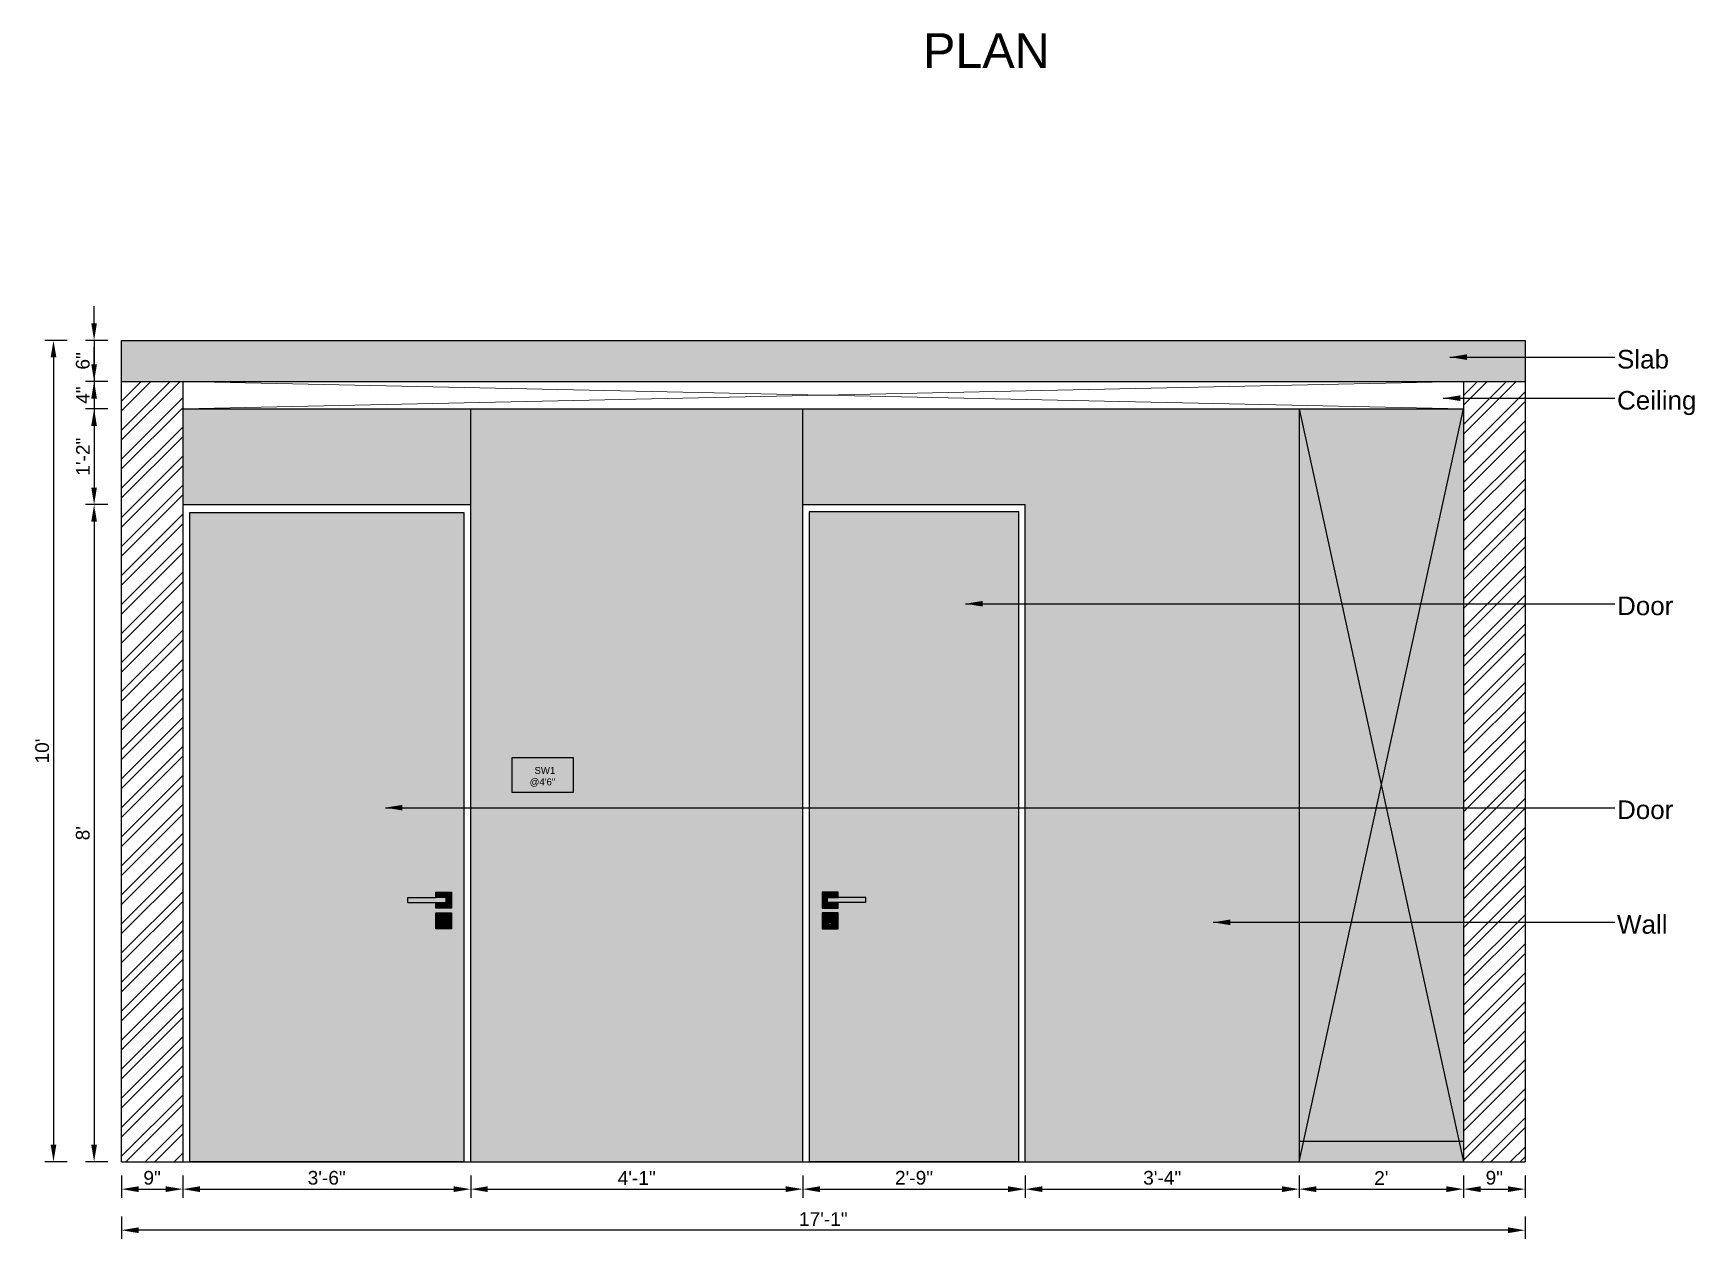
# Model space of a CAD drawing. Header units: inches. Extents: x 213 to 17763, y -4830 to 1802.
# Drawn here: x 6370.5 to 6613.2, y 914.1 to 1090.2 of the extents above; entities that cross this region are included whole.
import ezdxf

# ---------------------------------------------------------------- set-up
doc = ezdxf.new("R2010")
doc.units = ezdxf.units.IN
doc.header["$MEASUREMENT"] = 0
doc.linetypes.add('ACAD_ISO02W100', pattern=[15, 12, -3])
doc.linetypes.add('AUDIT_D_060311083008-3', pattern=[0])
for name, color, linetype in [('.', 30, 'Continuous'), ('Edges', 7, 'Continuous'), ('PDF3_Text', 1, 'Continuous')]:
    doc.layers.add(name, color=color, linetype=linetype)
doc.styles.add('_mm text style', font='arial.ttf')
doc.styles.add('PDF Arial', font='arial.ttf')
doc.styles.get("Standard").update_dxf_attribs({"font": 'arial.ttf'})
doc.dimstyles.new('ISO-25', dxfattribs={"dimtxt": 4.5, "dimasz": 2.5, "dimexe": 1.25, "dimexo": 0.625, "dimtad": 1, "dimdec": 0, "dimlunit": 4, "dimtxsty": 'Standard', "dimcen": 2.5, "dimadec": 0, "dimazin": 0, "dimtfac": 1, "dimtdec": 0, "dimtmove": 0, "dimatfit": 3, "dimfxl": 1, "dimarcsym": 0})

# ---------------------------------------------------------------- blocks, each defined once
blk = doc.blocks.new('*D417')
at = {"color": 0, "linetype": 'AUDIT_D_060311083008-3', "lineweight": -2, "transparency": 16777216}
for p, q in [((6379.38, 1047.82), (6379.38, 1050.32)), ((6379.38, 1045.32), (6379.38, 1039.32)), ((6379.38, 1036.82), (6379.38, 1034.32))]:
    blk.add_line(p, q, dxfattribs=at)
at = {"color": 0, "linetype": 'ACAD_ISO02W100', "lineweight": -2, "transparency": 16777216}
for p, q in [((6381.38, 1045.32), (6378.13, 1045.32)), ((6381.38, 1039.32), (6378.13, 1039.32))]:
    blk.add_line(p, q, dxfattribs=at)
at = {"color": 0, "transparency": 16777216}
for points in [[(6378.96, 1047.82), (6379.79, 1047.82), (6379.38, 1045.32)], [(6378.96, 1036.82), (6379.79, 1036.82), (6379.38, 1039.32)]]:
    blk.add_solid(points, dxfattribs=at)
at = {"layer": 'Defpoints', "color": 0, "transparency": 16777216}
for p in [(6383.38, 1045.32), (6379.38, 1039.32), (6383.38, 1039.32)]:
    blk.add_point(p, dxfattribs=at)
at = {"color": 0, "lineweight": 5, "transparency": 16777216, "insert": (6377.73, 1042.32), "char_height": 2, "attachment_point": 5, "rotation": 90}
blk.add_mtext('6"', dxfattribs=at)
blk = doc.blocks.new('*D418')
at = {"color": 0, "linetype": 'AUDIT_D_060311083008-3', "lineweight": -2, "transparency": 16777216}
for p, q in [((6379.38, 1041.82), (6379.38, 1044.32)), ((6379.38, 1039.32), (6379.38, 1035.32)), ((6379.38, 1032.82), (6379.38, 1030.32))]:
    blk.add_line(p, q, dxfattribs=at)
at = {"color": 0, "linetype": 'ACAD_ISO02W100', "lineweight": -2, "transparency": 16777216}
for p, q in [((6381.38, 1039.32), (6378.13, 1039.32)), ((6381.38, 1035.32), (6378.13, 1035.32))]:
    blk.add_line(p, q, dxfattribs=at)
at = {"color": 0, "transparency": 16777216}
for points in [[(6378.96, 1041.82), (6379.79, 1041.82), (6379.38, 1039.32)], [(6378.96, 1032.82), (6379.79, 1032.82), (6379.38, 1035.32)]]:
    blk.add_solid(points, dxfattribs=at)
at = {"layer": 'Defpoints', "color": 0, "transparency": 16777216}
for p in [(6383.38, 1039.32), (6379.38, 1035.32), (6388.38, 1035.32)]:
    blk.add_point(p, dxfattribs=at)
at = {"color": 0, "lineweight": 5, "transparency": 16777216, "insert": (6377.75, 1037.32), "char_height": 2, "attachment_point": 5, "rotation": 90}
blk.add_mtext('4"', dxfattribs=at)
blk = doc.blocks.new('*D419')
at = {"color": 0, "linetype": 'ACAD_ISO02W100', "lineweight": -2, "transparency": 16777216}
for p, q in [((6375.45, 1045.32), (6372.2, 1045.32)), ((6375.45, 925.32), (6372.2, 925.32))]:
    blk.add_line(p, q, dxfattribs=at)
at = {"color": 0, "linetype": 'AUDIT_D_060311083008-3', "lineweight": -2, "transparency": 16777216}
blk.add_line((6373.45, 1042.82), (6373.45, 927.82), dxfattribs=at)
at = {"color": 0, "transparency": 16777216}
for points in [[(6373.03, 1042.82), (6373.86, 1042.82), (6373.45, 1045.32)], [(6373.03, 927.82), (6373.86, 927.82), (6373.45, 925.32)]]:
    blk.add_solid(points, dxfattribs=at)
at = {"layer": 'Defpoints', "color": 0, "transparency": 16777216}
for p in [(6383.38, 1045.32), (6373.45, 925.32), (6381.38, 925.32)]:
    blk.add_point(p, dxfattribs=at)
at = {"color": 0, "lineweight": 5, "transparency": 16777216, "insert": (6371.8, 985.32), "char_height": 2, "attachment_point": 5, "rotation": 90}
blk.add_mtext("10'", dxfattribs=at)
blk = doc.blocks.new('*D420')
at = {"color": 0, "linetype": 'ACAD_ISO02W100', "lineweight": -2, "transparency": 16777216}
for p, q in [((6383.38, 923.32), (6383.38, 920.07)), ((6392.33, 923.32), (6392.33, 920.07))]:
    blk.add_line(p, q, dxfattribs=at)
at = {"color": 0, "linetype": 'AUDIT_D_060311083008-3', "lineweight": -2, "transparency": 16777216}
blk.add_line((6385.88, 921.32), (6389.83, 921.32), dxfattribs=at)
at = {"color": 0, "transparency": 16777216}
for points in [[(6385.88, 921.74), (6385.88, 920.9), (6383.38, 921.32)], [(6389.83, 921.74), (6389.83, 920.9), (6392.33, 921.32)]]:
    blk.add_solid(points, dxfattribs=at)
at = {"layer": 'Defpoints', "color": 0, "transparency": 16777216}
for p in [(6383.38, 925.32), (6392.33, 925.32), (6392.33, 921.32)]:
    blk.add_point(p, dxfattribs=at)
at = {"color": 0, "lineweight": 5, "transparency": 16777216, "insert": (6387.85, 922.97), "char_height": 2, "attachment_point": 5}
blk.add_mtext('9"', dxfattribs=at)
blk = doc.blocks.new('*D421')
at = {"color": 0, "linetype": 'ACAD_ISO02W100', "lineweight": -2, "transparency": 16777216}
for p, q in [((6383.38, 917.32), (6383.38, 914.07)), ((6588.38, 917.32), (6588.38, 914.07))]:
    blk.add_line(p, q, dxfattribs=at)
at = {"color": 0, "linetype": 'AUDIT_D_060311083008-3', "lineweight": -2, "transparency": 16777216}
blk.add_line((6585.88, 915.32), (6385.88, 915.32), dxfattribs=at)
at = {"color": 0, "transparency": 16777216}
for points in [[(6385.88, 915.74), (6385.88, 914.9), (6383.38, 915.32)], [(6585.88, 915.74), (6585.88, 914.9), (6588.38, 915.32)]]:
    blk.add_solid(points, dxfattribs=at)
at = {"layer": 'Defpoints', "color": 0, "transparency": 16777216}
for p in [(6383.38, 925.32), (6588.38, 925.32), (6383.38, 915.32)]:
    blk.add_point(p, dxfattribs=at)
at = {"color": 0, "lineweight": 5, "transparency": 16777216, "insert": (6485.88, 916.95), "char_height": 2, "attachment_point": 5}
blk.add_mtext('17\'-1"', dxfattribs=at)
blk = doc.blocks.new('fguhfg')
at = {"true_color": 0x939598, "transparency": 33554687}
h = blk.add_hatch(color=252, dxfattribs=at)
h.dxf.hatch_style = 1
h.paths.add_polyline_path([(31238.57, 9622.65), (31240.62, 9622.65), (31240.62, 9623.75), (31237.47, 9623.75), (31237.47, 9620.6), (31240.62, 9620.6), (31240.62, 9621.71), (31238.57, 9621.71)])
h = blk.add_hatch(color=252, dxfattribs=at)
h.dxf.hatch_style = 1
h.paths.add_polyline_path([(31238.57, 9622.65), (31238.57, 9621.71), (31240.62, 9621.71), (31246.12, 9621.71), (31246.12, 9622.65), (31240.62, 9622.65)])
h = blk.add_hatch(color=252, dxfattribs=at)
h.dxf.hatch_style = 1
h.paths.add_polyline_path([(31240.62, 9619.66), (31237.47, 9619.66), (31237.47, 9616.51), (31240.62, 9616.51)])
h.paths.add_polyline_path([(31239.36, 9617.14), (31238.73, 9617.14), (31238.73, 9618.53), (31238.73, 9619.03), (31238.95, 9619.03), (31238.95, 9619.28), (31239.14, 9619.28), (31239.14, 9619.03), (31239.36, 9619.03), (31239.36, 9618.53)], flags=16)
h.paths.add_polyline_path([(31239.31, 9618.37), (31239.2, 9618.25), (31239.2, 9617.33), (31238.88, 9617.33), (31238.88, 9618.25), (31238.77, 9618.37), (31238.73, 9618.53), (31238.77, 9618.68), (31238.88, 9618.8), (31238.95, 9618.82), (31238.95, 9618.69), (31238.95, 9618.36), (31238.95, 9617.77), (31239.14, 9617.77), (31239.14, 9618.36), (31239.14, 9618.69), (31239.14, 9618.82), (31239.2, 9618.8), (31239.31, 9618.68), (31239.36, 9618.53)], flags=0)
at = {"layer": 'Edges'}
for p, q in [((31240.62, 9623.75), (31237.47, 9623.75)), ((31237.47, 9623.75), (31237.47, 9620.6)), ((31238.57, 9621.71), (31238.57, 9622.65)), ((31238.57, 9622.65), (31240.62, 9622.65)), ((31240.62, 9621.71), (31238.57, 9621.71)), ((31240.62, 9622.65), (31240.62, 9623.75)), ((31246.12, 9622.65), (31240.62, 9622.65)), ((31240.62, 9620.6), (31240.62, 9621.71)), ((31246.12, 9621.71), (31240.62, 9621.71)), ((31246.12, 9621.71), (31246.12, 9622.65)), ((31237.47, 9620.6), (31240.62, 9620.6)), ((31240.62, 9619.66), (31237.47, 9619.66)), ((31237.47, 9619.66), (31237.47, 9616.51)), ((31238.95, 9619.03), (31238.73, 9619.03)), ((31238.73, 9619.03), (31238.73, 9618.53)), ((31238.73, 9618.53), (31238.77, 9618.68)), ((31238.77, 9618.37), (31238.73, 9618.53)), ((31238.73, 9618.53), (31238.73, 9617.14)), ((31238.77, 9618.68), (31238.88, 9618.8)), ((31238.88, 9618.25), (31238.77, 9618.37)), ((31238.85, 9618.53), (31238.88, 9618.62)), ((31238.88, 9618.43), (31238.85, 9618.53)), ((31238.88, 9618.8), (31238.95, 9618.82)), ((31238.88, 9618.62), (31238.95, 9618.69)), ((31238.88, 9618.43), (31238.95, 9618.36)), ((31239.14, 9619.28), (31238.95, 9619.28)), ((31238.95, 9619.03), (31238.95, 9619.28)), ((31238.95, 9619.03), (31238.95, 9618.82)), ((31238.95, 9618.82), (31238.95, 9618.69)), ((31238.95, 9618.69), (31238.95, 9618.36)), ((31238.95, 9618.36), (31238.95, 9617.77)), ((31239.14, 9619.03), (31239.14, 9619.28)), ((31239.36, 9619.03), (31239.14, 9619.03)), ((31239.14, 9618.82), (31239.14, 9619.03)), ((31239.14, 9618.82), (31239.2, 9618.8)), ((31239.14, 9618.69), (31239.14, 9618.82)), ((31239.14, 9618.36), (31239.14, 9618.69)), ((31239.21, 9618.62), (31239.14, 9618.69)), ((31239.14, 9618.36), (31239.21, 9618.43)), ((31239.14, 9617.77), (31239.14, 9618.36)), ((31239.2, 9618.8), (31239.31, 9618.68)), ((31239.31, 9618.37), (31239.2, 9618.25)), ((31239.21, 9618.62), (31239.23, 9618.53)), ((31239.23, 9618.53), (31239.21, 9618.43)), ((31239.31, 9618.68), (31239.36, 9618.53)), ((31239.36, 9618.53), (31239.31, 9618.37)), ((31239.36, 9619.03), (31239.36, 9618.53)), ((31239.36, 9618.53), (31239.36, 9617.14)), ((31240.62, 9616.51), (31240.62, 9619.66)), ((31237.47, 9616.51), (31240.62, 9616.51)), ((31238.73, 9617.14), (31239.36, 9617.14)), ((31238.88, 9617.33), (31238.88, 9618.25)), ((31239.2, 9617.33), (31238.88, 9617.33)), ((31239.14, 9617.77), (31238.95, 9617.77)), ((31239.2, 9618.25), (31239.2, 9617.33))]:
    blk.add_line(p, q, dxfattribs=at)
blk = doc.blocks.new('*D448')
at = {"color": 0, "linetype": 'ACAD_ISO02W100', "lineweight": -2, "transparency": 16777216}
for p, q in [((6392.33, 923.32), (6392.33, 920.07)), ((6434.38, 923.32), (6434.38, 920.07))]:
    blk.add_line(p, q, dxfattribs=at)
at = {"color": 0, "linetype": 'AUDIT_D_060311083008-3', "lineweight": -2, "transparency": 16777216}
blk.add_line((6394.83, 921.32), (6431.88, 921.32), dxfattribs=at)
at = {"color": 0, "transparency": 16777216}
for points in [[(6394.83, 921.74), (6394.83, 920.9), (6392.33, 921.32)], [(6431.88, 921.74), (6431.88, 920.9), (6434.38, 921.32)]]:
    blk.add_solid(points, dxfattribs=at)
at = {"layer": 'Defpoints', "color": 0, "transparency": 16777216}
for p in [(6392.33, 925.32), (6434.38, 925.32), (6434.38, 921.32)]:
    blk.add_point(p, dxfattribs=at)
at = {"color": 0, "transparency": 16777216, "insert": (6413.35, 922.97), "char_height": 2, "attachment_point": 5}
blk.add_mtext('3\'-6"', dxfattribs=at)
blk = doc.blocks.new('*D449')
at = {"color": 0, "linetype": 'ACAD_ISO02W100', "lineweight": -2, "transparency": 16777216}
for p, q in [((6434.38, 923.32), (6434.38, 920.07)), ((6482.88, 923.32), (6482.88, 920.07))]:
    blk.add_line(p, q, dxfattribs=at)
at = {"color": 0, "linetype": 'AUDIT_D_060311083008-3', "lineweight": -2, "transparency": 16777216}
blk.add_line((6436.88, 921.32), (6480.38, 921.32), dxfattribs=at)
at = {"color": 0, "transparency": 16777216}
for points in [[(6436.88, 921.74), (6436.88, 920.9), (6434.38, 921.32)], [(6480.38, 921.74), (6480.38, 920.9), (6482.88, 921.32)]]:
    blk.add_solid(points, dxfattribs=at)
at = {"layer": 'Defpoints', "color": 0, "transparency": 16777216}
for p in [(6434.38, 925.32), (6482.88, 925.32), (6482.88, 921.32)]:
    blk.add_point(p, dxfattribs=at)
at = {"color": 0, "transparency": 16777216, "insert": (6458.63, 922.95), "char_height": 2, "attachment_point": 5}
blk.add_mtext('4\'-1"', dxfattribs=at)
blk = doc.blocks.new('*D450')
at = {"color": 0, "linetype": 'ACAD_ISO02W100', "lineweight": -2, "transparency": 16777216}
for p, q in [((6482.88, 923.32), (6482.88, 920.07)), ((6515.38, 923.32), (6515.38, 920.07))]:
    blk.add_line(p, q, dxfattribs=at)
at = {"color": 0, "linetype": 'AUDIT_D_060311083008-3', "lineweight": -2, "transparency": 16777216}
blk.add_line((6485.38, 921.32), (6512.88, 921.32), dxfattribs=at)
at = {"color": 0, "transparency": 16777216}
for points in [[(6485.38, 921.74), (6485.38, 920.9), (6482.88, 921.32)], [(6512.88, 921.74), (6512.88, 920.9), (6515.38, 921.32)]]:
    blk.add_solid(points, dxfattribs=at)
at = {"layer": 'Defpoints', "color": 0, "transparency": 16777216}
for p in [(6482.88, 925.32), (6515.38, 925.32), (6515.38, 921.32)]:
    blk.add_point(p, dxfattribs=at)
at = {"color": 0, "transparency": 16777216, "insert": (6499.13, 922.97), "char_height": 2, "attachment_point": 5}
blk.add_mtext('2\'-9"', dxfattribs=at)
blk = doc.blocks.new('*D451')
at = {"color": 0, "linetype": 'ACAD_ISO02W100', "lineweight": -2, "transparency": 16777216}
for p, q in [((6515.38, 923.32), (6515.38, 920.07)), ((6555.38, 923.32), (6555.38, 920.07))]:
    blk.add_line(p, q, dxfattribs=at)
at = {"color": 0, "linetype": 'AUDIT_D_060311083008-3', "lineweight": -2, "transparency": 16777216}
blk.add_line((6517.88, 921.32), (6552.88, 921.32), dxfattribs=at)
at = {"color": 0, "transparency": 16777216}
for points in [[(6517.88, 921.74), (6517.88, 920.9), (6515.38, 921.32)], [(6552.88, 921.74), (6552.88, 920.9), (6555.38, 921.32)]]:
    blk.add_solid(points, dxfattribs=at)
at = {"layer": 'Defpoints', "color": 0, "transparency": 16777216}
for p in [(6515.38, 925.32), (6555.38, 925.32), (6555.38, 921.32)]:
    blk.add_point(p, dxfattribs=at)
at = {"color": 0, "transparency": 16777216, "insert": (6535.38, 922.97), "char_height": 2, "attachment_point": 5}
blk.add_mtext('3\'-4"', dxfattribs=at)
blk = doc.blocks.new('*D452')
at = {"color": 0, "linetype": 'ACAD_ISO02W100', "lineweight": -2, "transparency": 16777216}
for p, q in [((6555.38, 923.32), (6555.38, 920.07)), ((6579.38, 923.32), (6579.38, 920.07))]:
    blk.add_line(p, q, dxfattribs=at)
at = {"color": 0, "linetype": 'AUDIT_D_060311083008-3', "lineweight": -2, "transparency": 16777216}
blk.add_line((6557.88, 921.32), (6576.88, 921.32), dxfattribs=at)
at = {"color": 0, "transparency": 16777216}
for points in [[(6557.88, 921.74), (6557.88, 920.9), (6555.38, 921.32)], [(6576.88, 921.74), (6576.88, 920.9), (6579.38, 921.32)]]:
    blk.add_solid(points, dxfattribs=at)
at = {"layer": 'Defpoints', "color": 0, "transparency": 16777216}
for p in [(6555.38, 925.32), (6579.38, 925.32), (6579.38, 921.32)]:
    blk.add_point(p, dxfattribs=at)
at = {"color": 0, "transparency": 16777216, "insert": (6567.38, 922.95), "char_height": 2, "attachment_point": 5}
blk.add_mtext("2'", dxfattribs=at)
blk = doc.blocks.new('*D453')
at = {"color": 0, "linetype": 'ACAD_ISO02W100', "lineweight": -2, "transparency": 16777216}
for p, q in [((6579.38, 923.32), (6579.38, 920.07)), ((6588.38, 923.32), (6588.38, 920.07))]:
    blk.add_line(p, q, dxfattribs=at)
at = {"color": 0, "linetype": 'AUDIT_D_060311083008-3', "lineweight": -2, "transparency": 16777216}
blk.add_line((6581.88, 921.32), (6585.88, 921.32), dxfattribs=at)
at = {"color": 0, "transparency": 16777216}
for points in [[(6581.88, 921.74), (6581.88, 920.9), (6579.38, 921.32)], [(6585.88, 921.74), (6585.88, 920.9), (6588.38, 921.32)]]:
    blk.add_solid(points, dxfattribs=at)
at = {"layer": 'Defpoints', "color": 0, "transparency": 16777216}
for p in [(6579.38, 925.32), (6588.38, 925.32), (6588.38, 921.32)]:
    blk.add_point(p, dxfattribs=at)
at = {"color": 0, "transparency": 16777216, "insert": (6583.88, 922.97), "char_height": 2, "attachment_point": 5}
blk.add_mtext('9"', dxfattribs=at)
blk = doc.blocks.new('*D454')
at = {"color": 0, "linetype": 'ACAD_ISO02W100', "lineweight": -2, "transparency": 16777216}
for p, q in [((6381.38, 1035.32), (6378.13, 1035.32)), ((6381.38, 1021.32), (6378.13, 1021.32))]:
    blk.add_line(p, q, dxfattribs=at)
at = {"color": 0, "linetype": 'AUDIT_D_060311083008-3', "lineweight": -2, "transparency": 16777216}
blk.add_line((6379.38, 1032.82), (6379.38, 1023.82), dxfattribs=at)
at = {"color": 0, "transparency": 16777216}
for points in [[(6378.96, 1032.82), (6379.79, 1032.82), (6379.38, 1035.32)], [(6378.96, 1023.82), (6379.79, 1023.82), (6379.38, 1021.32)]]:
    blk.add_solid(points, dxfattribs=at)
at = {"layer": 'Defpoints', "color": 0, "transparency": 16777216}
for p in [(6388.38, 1035.32), (6379.38, 1021.32), (6392.38, 1021.32)]:
    blk.add_point(p, dxfattribs=at)
at = {"color": 0, "transparency": 16777216, "insert": (6377.75, 1028.32), "char_height": 2, "attachment_point": 5, "rotation": 90}
blk.add_mtext('1\'-2"', dxfattribs=at)
blk = doc.blocks.new('*D455')
at = {"color": 0, "linetype": 'ACAD_ISO02W100', "lineweight": -2, "transparency": 16777216}
for p, q in [((6381.38, 1021.32), (6378.13, 1021.32)), ((6381.38, 925.32), (6378.13, 925.32))]:
    blk.add_line(p, q, dxfattribs=at)
at = {"color": 0, "linetype": 'AUDIT_D_060311083008-3', "lineweight": -2, "transparency": 16777216}
blk.add_line((6379.38, 1018.82), (6379.38, 927.82), dxfattribs=at)
at = {"color": 0, "transparency": 16777216}
for points in [[(6378.96, 1018.82), (6379.79, 1018.82), (6379.38, 1021.32)], [(6378.96, 927.82), (6379.79, 927.82), (6379.38, 925.32)]]:
    blk.add_solid(points, dxfattribs=at)
at = {"layer": 'Defpoints', "color": 0, "transparency": 16777216}
for p in [(6392.38, 1021.32), (6379.38, 925.32), (6392.33, 925.32)]:
    blk.add_point(p, dxfattribs=at)
at = {"color": 0, "transparency": 16777216, "insert": (6377.73, 973.32), "char_height": 2, "attachment_point": 5, "rotation": 90}
blk.add_mtext("8'", dxfattribs=at)
blk = doc.blocks.new('iuygtfdxz')
for p, q in [((2962.65, 472.98), (2962.65, 467.98)), ((2971.65, 472.98), (2962.65, 472.98)), ((2971.65, 467.98), (2971.65, 472.98)), ((2962.65, 467.98), (2971.65, 467.98))]:
    blk.add_line(p, q)

msp = doc.modelspace()

# ---------------------------------------------------------------- hatches: boundary and pattern name
at = {"layer": '.', "lineweight": 5, "transparency": 33554687}
h = msp.add_hatch(dxfattribs=at)
h.set_pattern_fill('AR-CONC', color=1, scale=0.03)
h.set_pattern_definition([(50, (570.3782, 575.3208), (5.46554, -0.4781726), [0.5715, -6.2865]), (355, (570.378, 575.321), (-1.0573026, 5.7317054), [0.4572, -5.0292175]), (100.45144, (570.8337, 575.281), (4.4082374, 5.2535326), [0.4857003, -5.3427073]), (46.1842, (570.378, 576.845), (8.132371, -1.26127), [0.85725, -9.42975]), (96.63556, (571.056, 576.74), (7.122124, 7.422784), [0.728551, -8.014068]), (351.18415, (570.378, 576.845), (7.122124, 7.422784), [0.685799, -7.543792]), (21, (571.1402, 576.4638), (4.5484317, -3.067956), [0.5715, -6.2865]), (326, (571.14, 576.464), (1.854061, 5.525639), [0.4572, -5.0292]), (71.45144, (571.519, 576.208), (6.4024926, 2.457683), [0.4857003, -5.342698]), (37.5, (570.3782, 575.3208), (0.0926581, 2.53665117), [0, -4.96824, 0, -5.1054, 0, -5.04825]), (7.5, (570.3782, 575.3208), (2.0045899, 3.0054172), [0, -2.91084, 0, -4.85394, 0, -1.92405]), (327.5, (568.679, 575.3208), (4.06771786, -0.1718623), [0, -1.905, 0, -5.9436, 0, -7.8867]), (317.5, (567.917, 575.3208), (4.4438754, 0.7627947), [0, -2.4765, 0, -3.94716, 0, -5.6007])])
h.paths.add_polyline_path([(6588.38, 1045.32), (6383.38, 1045.32), (6383.38, 1039.32), (6588.38, 1039.32)])
at = {"layer": '.'}
h = msp.add_hatch(dxfattribs=at)
h.set_pattern_fill('ANSI32', color=1, scale=8)
h.set_pattern_definition([(45, (585.1655, 15.4305), (-2.1213203, 2.1213203), []), (45, (586.5797, 15.4305), (-2.1213203, 2.1213203), [])])
h.paths.add_polyline_path([(6392.38, 1039.32), (6383.38, 1039.32), (6383.38, 925.32), (6392.38, 925.32)])
h.paths.add_polyline_path([(6588.38, 1039.32), (6579.38, 1039.32), (6579.38, 925.32), (6588.38, 925.32)])
at = {"layer": '.', "true_color": 0xd7d7c7}
h = msp.add_hatch(color=254, dxfattribs=at)
h.dxf.hatch_style = 1
h.paths.add_polyline_path([(6482.88, 1035.32), (6434.38, 1035.32), (6434.38, 925.32), (6482.88, 925.32)])
h.paths.add_polyline_path([(6555.38, 1035.32), (6482.88, 1035.32), (6482.88, 1021.32), (6515.38, 1021.32), (6515.38, 925.32), (6555.38, 925.32)])
h.paths.add_polyline_path([(6434.38, 1035.32), (6392.38, 1035.32), (6392.38, 1021.32), (6434.38, 1021.32)])
at = {"layer": '.', "true_color": 0xe7e9e7}
h = msp.add_hatch(color=254, dxfattribs=at)
h.dxf.hatch_style = 1
h.paths.add_polyline_path([(6579.38, 1035.32), (6555.38, 1035.32), (6555.38, 928.32), (6579.38, 928.32)])
h.paths.add_polyline_path([(6579.38, 928.32), (6555.38, 928.32), (6555.38, 925.32), (6579.38, 925.32)])
at = {"layer": '.', "true_color": 0xc7c8ca}
h = msp.add_hatch(color=9, dxfattribs=at)
h.dxf.hatch_style = 1
h.paths.add_polyline_path([(6433.38, 1020.17), (6393.38, 1020.17), (6393.38, 925.32), (6433.38, 925.32)])
h.paths.add_polyline_path([(6425.2, 963.9), (6429.28, 963.9), (6429.28, 964.72), (6431.6, 964.72), (6431.6, 962.39), (6429.28, 962.39), (6429.28, 963.21), (6425.2, 963.21)], flags=16)
h.paths.add_polyline_path([(6429.28, 961.69), (6431.6, 961.69), (6431.6, 959.37), (6429.28, 959.37)], flags=16)
h.paths.add_polyline_path([(6430.37, 961.41), (6430.51, 961.41), (6430.51, 961.23), (6430.67, 961.23), (6430.67, 960.86), (6430.67, 959.83), (6430.21, 959.83), (6430.21, 960.86), (6430.21, 961.23), (6430.37, 961.23)], flags=0)
h.paths.add_polyline_path([(6430.51, 961.23), (6430.51, 961.1), (6430.76, 960.86), (6430.56, 960.65), (6430.56, 959.97), (6430.32, 959.97), (6430.32, 960.65), (6430.12, 960.86), (6430.37, 961.1), (6430.37, 961.23)], flags=0)
h.paths.add_polyline_path([(6430.37, 960.98), (6430.37, 961.07), (6430.36, 961.07), (6430.32, 960.93)], flags=0)
h.paths.add_polyline_path([(6430.22, 960.89), (6430.32, 960.79), (6430.3, 960.86), (6430.21, 960.86)], flags=0)
h.paths.add_polyline_path([(6430.72, 961.01), (6430.66, 960.82), (6430.56, 960.93), (6430.58, 960.86), (6430.67, 960.86), (6430.66, 960.89), (6430.51, 960.74), (6430.51, 960.3), (6430.37, 960.3), (6430.37, 960.74), (6430.37, 961.11)], flags=0)
h.paths.add_polyline_path([(6514.38, 1020.32), (6483.88, 1020.32), (6483.88, 925.32), (6514.38, 925.32)])
h.paths.add_polyline_path([(6492.1, 963.9), (6492.1, 963.21), (6488.03, 963.21), (6488.03, 962.39), (6485.7, 962.39), (6485.7, 964.72), (6488.03, 964.72), (6488.03, 963.9)], flags=16)
h.paths.add_polyline_path([(6488.03, 961.69), (6488.03, 959.37), (6485.7, 959.37), (6485.7, 961.69)], flags=16)
h.paths.add_polyline_path([(6486.93, 961.41), (6486.93, 961.23), (6487.1, 961.23), (6487.1, 960.86), (6487.1, 959.83), (6486.63, 959.83), (6486.63, 960.86), (6486.63, 961.23), (6486.79, 961.23), (6486.79, 961.41)], flags=0)
h.paths.add_polyline_path([(6486.98, 960.65), (6486.98, 959.97), (6486.75, 959.97), (6486.75, 960.65), (6486.55, 960.86), (6486.79, 961.1), (6486.79, 961.23), (6486.93, 961.23), (6486.93, 961.1), (6487.18, 960.86)], flags=0)
h.paths.add_polyline_path([(6486.79, 960.98), (6486.79, 961.07), (6486.78, 961.07), (6486.74, 960.93)], flags=0)
h.paths.add_polyline_path([(6486.93, 960.74), (6486.93, 960.3), (6486.79, 960.3), (6486.79, 960.74), (6486.79, 961.11), (6487.14, 961.01), (6487.09, 960.82), (6486.99, 960.93), (6487, 960.86), (6486.99, 960.79)], flags=0)

# ---------------------------------------------------------------- linework, layer by layer
for p, q in [((6383.38, 925.32), (6383.38, 1045.32)), ((6383.38, 1045.32), (6588.38, 1045.32)), ((6588.38, 1045.32), (6588.38, 925.32)), ((6383.38, 1039.32), (6588.38, 1039.32)), ((6392.38, 925.32), (6392.38, 1039.32)), ((6579.38, 1039.32), (6579.38, 925.32)), ((6392.38, 1035.32), (6579.38, 1035.32)), ((6434.38, 925.32), (6434.38, 1035.32)), ((6482.88, 925.32), (6482.88, 1035.32)), ((6555.38, 1035.32), (6555.38, 925.32)), ((6555.38, 1035.32), (6579.38, 925.32)), ((6555.38, 925.32), (6579.38, 1035.32)), ((6555.38, 1035.32), (6555.38, 1035.32)), ((6392.38, 1021.32), (6434.38, 1021.32)), ((6482.88, 1021.32), (6515.38, 1021.32)), ((6515.38, 925.32), (6515.38, 1021.32)), ((6555.38, 928.32), (6579.38, 928.32)), ((6383.38, 925.32), (6588.38, 925.32))]:
    msp.add_line(p, q)
at = {"lineweight": 5}
for p, q in [((6392.38, 1039.32), (6579.38, 1035.32)), ((6579.38, 1039.32), (6392.38, 1035.32))]:
    msp.add_line(p, q, dxfattribs=at)
for points in [[(6393.38, 1020.17), (6433.38, 1020.17), (6433.38, 925.32), (6393.38, 925.32)], [(6483.88, 1020.32), (6514.38, 1020.32), (6514.38, 925.32), (6483.88, 925.32)]]:
    msp.add_lwpolyline(points, close=True)

# ---------------------------------------------------------------- block references
msp.add_blockref('iuygtfdxz', (3477.73, 511.34))
at = {"color": 18, "lineweight": 5, "true_color": 0x000000, "yscale": 0.7392571238733917, "zscale": 0.7392571238733917}
for p, xscale in [((29524.12, -6149.71), -0.7392571238733917), ((-16606.82, -6149.71), 0.7392571238733917)]:
    msp.add_blockref('fguhfg', p, dxfattribs=dict(at, xscale=xscale))

# ---------------------------------------------------------------- texts
at = {"lineweight": 5, "char_height": 2.715, "attachment_point": 1, "style": '_mm text style'}
for s, insert in [('Slab', (6601.81, 1043.92)), ('Ceiling', (6601.81, 1037.92)), ('Door', (6601.81, 1007.89)), ('Door', (6601.81, 978.11)), ('Wall', (6601.81, 961.35))]:
    msp.add_mtext_dynamic_manual_height_columns(s, width=64.865, gutter_width=13.57, heights=[0], dxfattribs=dict(at, insert=insert))
at = {"layer": 'PDF3_Text', "lineweight": 5, "insert": (6500.45, 1085.12), "char_height": 5.069, "attachment_point": 7, "style": 'PDF Arial'}
msp.add_mtext_dynamic_manual_height_columns('PLAN ', width=114.7518, gutter_width=49.21, heights=[0], dxfattribs=at)
at = {"layer": 'PDF3_Text', "lineweight": 5, "insert": (6446.73, 980.12), "char_height": 1, "attachment_point": 9, "style": 'PDF Arial'}
msp.add_mtext('SW1 \\P@4\'6"', dxfattribs=at)

# ---------------------------------------------------------------- dimensions: what is measured, and where the dimension line sits
at = {"lineweight": 5}
for base, p1, p2, picture, middle in [((6379.38, 1039.32), (6383.38, 1045.32), (6383.38, 1039.32), '*D417', (6377.73, 1042.32)), ((6373.45, 925.32), (6383.38, 1045.32), (6381.38, 925.32), '*D419', (6371.8, 985.32)), ((6379.38, 1035.32), (6383.38, 1039.32), (6388.38, 1035.32), '*D418', (6377.75, 1037.32))]:
    dim = msp.add_linear_dim(base=base, p1=p1, p2=p2, angle=90, dimstyle='ISO-25', override={"dimtxt": 2, "dimtmove": 1, "dimfxl": 2, "dimfxlon": 1, "dimarcsym": 2}, dxfattribs=at)
    dim.commit()
    dim.dimension.update_dxf_attribs({"geometry": picture, "text_midpoint": middle})
for base, p1, p2, picture, middle in [((6379.38, 1021.32), (6388.38, 1035.32), (6392.38, 1021.32), '*D454', (6377.75, 1028.32)), ((6379.38, 925.32), (6392.38, 1021.32), (6392.33, 925.32), '*D455', (6377.73, 973.32))]:
    dim = msp.add_linear_dim(base=base, p1=p1, p2=p2, angle=90, dimstyle='ISO-25', override={"dimtxt": 2, "dimtmove": 1, "dimfxl": 2, "dimfxlon": 1, "dimarcsym": 2})
    dim.commit()
    dim.dimension.update_dxf_attribs({"geometry": picture, "text_midpoint": middle})
dim = msp.add_linear_dim(base=(6392.33, 921.32), p1=(6383.38, 925.32), p2=(6392.33, 925.32), dimstyle='ISO-25', override={"dimtxt": 2, "dimtmove": 1, "dimfxl": 2, "dimfxlon": 1, "dimarcsym": 2}, dxfattribs=at)
dim.commit()
dim.dimension.update_dxf_attribs({"geometry": '*D420', "text_midpoint": (6387.85, 921.32), "dimtype": 160})
dim = msp.add_linear_dim(base=(6383.38, 915.32), p1=(6588.38, 925.32), p2=(6383.38, 925.32), dimstyle='ISO-25', override={"dimtxt": 2, "dimtmove": 1, "dimfxl": 2, "dimfxlon": 1, "dimarcsym": 2}, dxfattribs=at)
dim.commit()
dim.dimension.update_dxf_attribs({"geometry": '*D421', "text_midpoint": (6485.88, 916.95)})
for base, p1, p2, picture, middle in [((6434.38, 921.32), (6392.33, 925.32), (6434.38, 925.32), '*D448', (6413.35, 922.97)), ((6482.87822479, 921.32075312), (6434.37822479, 925.32075312), (6482.87822479, 925.32075312), '*D449', (6458.62822479, 922.94984589)), ((6515.37822479, 921.32075312), (6482.87822479, 925.32075312), (6515.37822479, 925.32075312), '*D450', (6499.12822479, 922.9668991)), ((6555.38, 921.32), (6515.38, 925.32), (6555.38, 925.32), '*D451', (6535.38, 922.97)), ((6579.38, 921.32), (6555.38, 925.32), (6579.38, 925.32), '*D452', (6567.38, 922.95)), ((6588.38, 921.32), (6579.38, 925.32), (6588.38, 925.32), '*D453', (6583.88, 922.97))]:
    dim = msp.add_linear_dim(base=base, p1=p1, p2=p2, dimstyle='ISO-25', override={"dimtxt": 2, "dimtmove": 1, "dimfxl": 2, "dimfxlon": 1, "dimarcsym": 2})
    dim.commit()
    dim.dimension.update_dxf_attribs({"geometry": picture, "text_midpoint": middle})

# ---------------------------------------------------------------- leaders
for points in [[(6577.4, 1042.87), (6601.49, 1042.87)], [(6576.4, 1036.87), (6601.49, 1036.87)], [(6506.65, 1006.84), (6601.49, 1006.84)], [(6421.92, 977.05), (6601.49, 977.05)], [(6542.82, 960.3), (6601.49, 960.3)]]:
    msp.add_leader(points, dimstyle='ISO-25', override={"dimgap": 0.625, "dimtad": 0}, dxfattribs=at)

doc.saveas('drawing.dxf')
